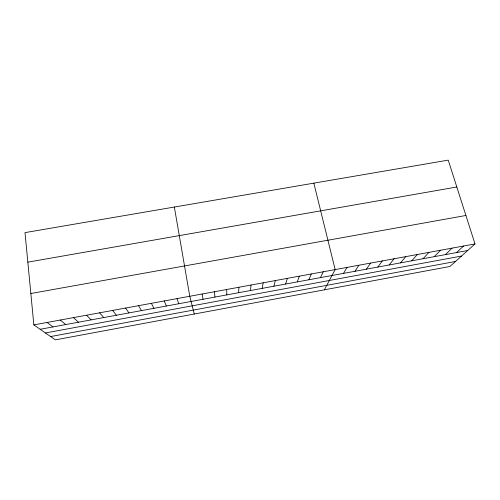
<?xml version="1.0" encoding="UTF-8"?>
<svg xmlns="http://www.w3.org/2000/svg" width="500" height="500" viewBox="0 0 500 500"><rect width="100%" height="100%" fill="white"/><g stroke="black" fill="none" stroke-linecap="round" stroke-linejoin="round"><path stroke-width="0.75" d="M238.656 292.7L238.875 287.256M250.456 290.531L251.044 285.025M262.213 288.363L263.181 282.8M273.938 286.2L275.275 280.581M285.625 284.05L287.331 278.369M297.269 281.9L299.344 276.163M308.881 279.762L311.319 273.962M320.456 277.631L323.256 271.769M324.35 289.831L335.156 269.587L313.844 183.15M343.5 273.387L347.019 267.413M354.969 271.269L358.837 265.244M366.4 269.163L370.625 263.081M377.794 267.062L382.369 260.925M389.156 264.975L394.081 258.775M400.481 262.887L405.75 256.631M411.769 260.806L417.388 254.494M423.025 258.731L428.981 252.369M434.244 256.663L440.544 250.244M445.431 254.606L452.062 248.131M456.581 252.55L463.55 246.025M475 243.925L449.981 266.462L55.356 339.869L33.85 324.888L25 232.619L448.237 160.131L475 243.925L33.85 324.888M45.45 332.969L461.544 256.05M50.613 336.562L455.525 261.469M40.15 329.281L467.7 250.5M30.838 293.512L465.913 215.475M27.831 262.15L456.819 187M47.088 322.456L52.962 326.919M60.287 320.037L65.731 324.569M73.438 317.625L78.456 322.219M86.544 315.219L91.137 319.887M99.6 312.819L103.775 317.556M112.619 310.431L116.375 315.231M125.588 308.05L128.931 312.919M138.512 305.681L141.45 310.613M151.394 303.312L153.919 308.319M164.231 300.956L166.35 306.025M177.025 298.612L178.744 303.744M194.275 314.031L189.775 296.269L174.35 207.037M202.113 294.006L203.044 299.262M214.406 291.75L214.95 297.069M226.656 289.5L226.825 294.881"/></g></svg>
